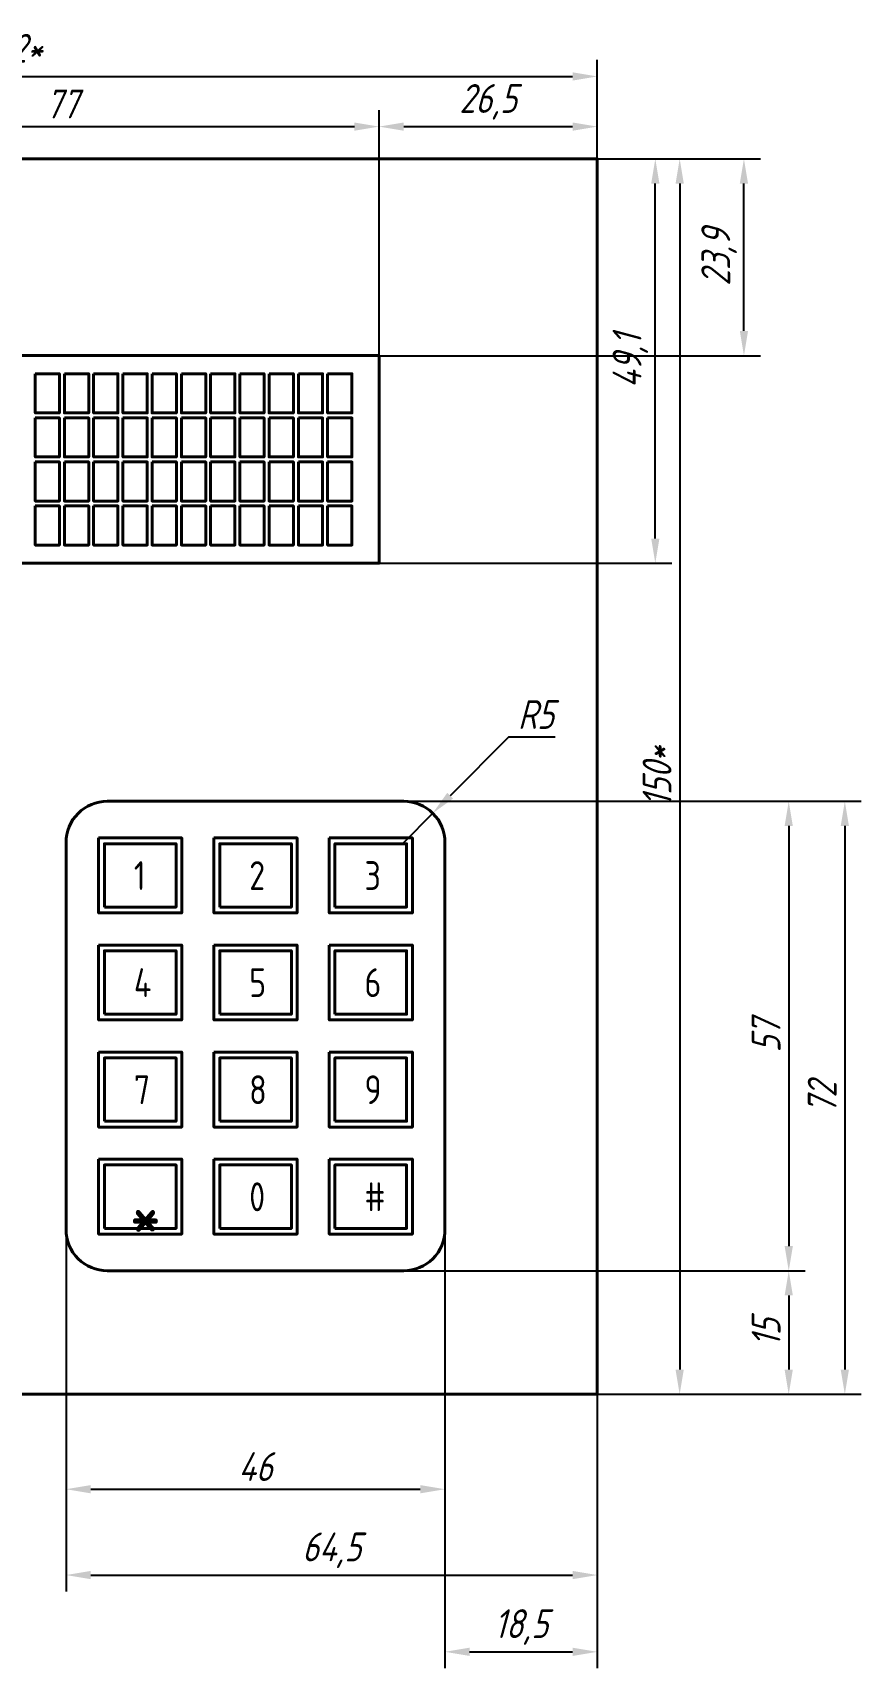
# Model space of a CAD drawing. Extents: x 260 to 1101, y 70 to 664.
# Drawn here: x 627.5 to 728.1, y 285.2 to 483.7 of the extents above; entities that cross this region are included whole.
import ezdxf

# ---------------------------------------------------------------- set-up
doc = ezdxf.new("R2010")
doc.units = 0
doc.header["$MEASUREMENT"] = 0
doc.layers.get('0').update_dxf_attribs({"linetype": 'CONTINUOUS'})
doc.layers.get('Defpoints').update_dxf_attribs({"linetype": 'CONTINUOUS'})
doc.layers.add('Основная', color=7, linetype='CONTINUOUS', lineweight=40)
doc.styles.add('GOST type A0', font='', dxfattribs={"oblique": 15, "height": 3.5})
doc.styles.add('ГОСТ прямой', font='', dxfattribs={"height": 3.5})
doc.styles.get('GOST type A0').set_extended_font_data('GOST type A')
doc.styles.get('ГОСТ прямой').set_extended_font_data('GOST type A')
doc.dimstyles.new('GOST type A', dxfattribs={"dimtxt": 3.5, "dimasz": 3, "dimexe": 2, "dimexo": 0, "dimgap": 1, "dimtad": 1, "dimtoh": 1, "dimtxsty": 'GOST type A0', "dimcen": 0, "dimazin": 2, "dimtfac": 1, "dimtmove": 0, "dimatfit": 3, "dimfxl": 1, "dimarcsym": 0})

# ---------------------------------------------------------------- blocks, each defined once
blk = doc.blocks.new('*D4')
at = {"color": 0, "lineweight": -2, "transparency": 16777216}
for p, q in [((549.05, 391.21), (549.05, 480.43)), ((696.07, 391.21), (696.07, 480.43)), ((552.05, 478.43), (693.07, 478.43))]:
    blk.add_line(p, q, dxfattribs=at)
at = {"color": 0, "transparency": 16777216}
for points in [[(552.05, 478.93), (552.05, 477.93), (549.05, 478.43)], [(693.07, 478.93), (693.07, 477.93), (696.07, 478.43)]]:
    blk.add_solid(points, dxfattribs=at)
at = {"layer": 'Defpoints', "color": 0, "transparency": 16777216}
for p in [(696.07, 478.43), (549.05, 391.21), (696.07, 391.21)]:
    blk.add_point(p, dxfattribs=at)
at = {"color": 0, "transparency": 16777216, "insert": (622.56, 481.44), "char_height": 3.5, "width": 11.7053, "attachment_point": 5, "style": 'GOST type A0'}
blk.add_mtext('147,02*', dxfattribs=at)
blk = doc.blocks.new('*D5')
at = {"color": 0, "lineweight": -2, "transparency": 16777216}
for p, q in [((696.07, 468.43), (708.07, 468.43)), ((706.07, 465.43), (706.07, 321.43)), ((696.07, 318.43), (708.07, 318.43))]:
    blk.add_line(p, q, dxfattribs=at)
at = {"color": 0, "transparency": 16777216}
for points in [[(705.57, 465.43), (706.57, 465.43), (706.07, 468.43)], [(705.57, 321.43), (706.57, 321.43), (706.07, 318.43)]]:
    blk.add_solid(points, dxfattribs=at)
at = {"layer": 'Defpoints', "color": 0, "transparency": 16777216}
for p in [(696.07, 468.43), (696.07, 318.43), (706.07, 318.43)]:
    blk.add_point(p, dxfattribs=at)
at = {"color": 0, "transparency": 16777216, "insert": (703.32, 393.43), "char_height": 3.5, "attachment_point": 5, "rotation": 90, "style": 'GOST type A0'}
blk.add_mtext('150*', dxfattribs=at)
blk = doc.blocks.new('*D8')
at = {"color": 0, "lineweight": -2, "transparency": 16777216}
for p, q in [((631.57, 361.93), (631.57, 304.91)), ((677.57, 361.93), (677.57, 304.91)), ((634.57, 306.91), (674.57, 306.91))]:
    blk.add_line(p, q, dxfattribs=at)
at = {"color": 0, "transparency": 16777216}
for points in [[(634.57, 307.41), (634.57, 306.41), (631.57, 306.91)], [(674.57, 307.41), (674.57, 306.41), (677.57, 306.91)]]:
    blk.add_solid(points, dxfattribs=at)
at = {"layer": 'Defpoints', "color": 0, "transparency": 16777216}
for p in [(631.57, 361.93), (677.57, 361.93), (677.57, 306.91)]:
    blk.add_point(p, dxfattribs=at)
at = {"color": 0, "transparency": 16777216, "insert": (654.57, 309.66), "char_height": 3.5, "attachment_point": 5, "style": 'GOST type A0'}
blk.add_mtext('46', dxfattribs=at)
blk = doc.blocks.new('*D9')
at = {"color": 0, "lineweight": -2, "transparency": 16777216}
for p, q in [((654.57, 390.43), (721.31, 390.43)), ((719.31, 387.43), (719.31, 336.43)), ((654.57, 333.43), (721.31, 333.43))]:
    blk.add_line(p, q, dxfattribs=at)
at = {"color": 0, "transparency": 16777216}
for points in [[(718.81, 387.43), (719.81, 387.43), (719.31, 390.43)], [(718.81, 336.43), (719.81, 336.43), (719.31, 333.43)]]:
    blk.add_solid(points, dxfattribs=at)
at = {"layer": 'Defpoints', "color": 0, "transparency": 16777216}
for p in [(654.57, 390.43), (654.57, 333.43), (719.31, 333.43)]:
    blk.add_point(p, dxfattribs=at)
at = {"color": 0, "transparency": 16777216, "insert": (716.56, 361.93), "char_height": 3.5, "attachment_point": 5, "rotation": 90, "style": 'GOST type A0'}
blk.add_mtext('57', dxfattribs=at)
blk = doc.blocks.new('*D10')
at = {"color": 0, "lineweight": -2, "transparency": 16777216}
for p, q in [((685.27, 398.22), (678.21, 391.11)), ((690.96, 398.22), (685.27, 398.22)), ((672.57, 385.43), (676.09, 388.98))]:
    blk.add_line(p, q, dxfattribs=at)
at = {"color": 0, "transparency": 16777216}
blk.add_solid([(677.85, 391.46), (678.56, 390.76), (676.09, 388.98)], dxfattribs=at)
at = {"layer": 'Defpoints', "color": 0, "transparency": 16777216}
for p in [(676.09, 388.98), (672.57, 385.43)]:
    blk.add_point(p, dxfattribs=at)
at = {"color": 0, "transparency": 16777216, "insert": (688.62, 400.97), "char_height": 3.5, "attachment_point": 5, "style": 'GOST type A0'}
blk.add_mtext('R5', dxfattribs=at)
blk = doc.blocks.new('*D11')
at = {"color": 0, "lineweight": -2, "transparency": 16777216}
for p, q in [((631.57, 347.8), (631.57, 294.49)), ((696.07, 347.8), (696.07, 294.49)), ((634.57, 296.49), (693.07, 296.49))]:
    blk.add_line(p, q, dxfattribs=at)
at = {"color": 0, "transparency": 16777216}
for points in [[(634.57, 296.99), (634.57, 295.99), (631.57, 296.49)], [(693.07, 296.99), (693.07, 295.99), (696.07, 296.49)]]:
    blk.add_solid(points, dxfattribs=at)
at = {"layer": 'Defpoints', "color": 0, "transparency": 16777216}
for p in [(631.57, 347.8), (696.07, 347.8), (696.07, 296.49)]:
    blk.add_point(p, dxfattribs=at)
at = {"color": 0, "transparency": 16777216, "insert": (663.82, 299.5), "char_height": 3.5, "attachment_point": 5, "style": 'GOST type A0'}
blk.add_mtext('64,5', dxfattribs=at)
blk = doc.blocks.new('*D12')
at = {"color": 0, "lineweight": -2, "transparency": 16777216}
for p, q in [((667.06, 390.43), (728.12, 390.43)), ((726.12, 387.43), (726.12, 321.43)), ((667.06, 318.43), (728.12, 318.43))]:
    blk.add_line(p, q, dxfattribs=at)
at = {"color": 0, "transparency": 16777216}
for points in [[(725.62, 387.43), (726.62, 387.43), (726.12, 390.43)], [(725.62, 321.43), (726.62, 321.43), (726.12, 318.43)]]:
    blk.add_solid(points, dxfattribs=at)
at = {"layer": 'Defpoints', "color": 0, "transparency": 16777216}
for p in [(667.06, 390.43), (667.06, 318.43), (726.12, 318.43)]:
    blk.add_point(p, dxfattribs=at)
at = {"color": 0, "transparency": 16777216, "insert": (723.37, 354.43), "char_height": 3.5, "attachment_point": 5, "rotation": 90, "style": 'GOST type A0'}
blk.add_mtext('72', dxfattribs=at)
blk = doc.blocks.new('*D13')
at = {"color": 0, "lineweight": -2, "transparency": 16777216}
for p, q in [((677.57, 346.3), (677.57, 285.17)), ((696.07, 346.3), (696.07, 285.17)), ((680.57, 287.17), (693.07, 287.17))]:
    blk.add_line(p, q, dxfattribs=at)
at = {"color": 0, "transparency": 16777216}
for points in [[(680.57, 287.67), (680.57, 286.67), (677.57, 287.17)], [(693.07, 287.67), (693.07, 286.67), (696.07, 287.17)]]:
    blk.add_solid(points, dxfattribs=at)
at = {"layer": 'Defpoints', "color": 0, "transparency": 16777216}
for p in [(677.57, 346.3), (696.07, 346.3), (696.07, 287.17)]:
    blk.add_point(p, dxfattribs=at)
at = {"color": 0, "transparency": 16777216, "insert": (686.82, 290.18), "char_height": 3.5, "attachment_point": 5, "style": 'GOST type A0'}
blk.add_mtext('18,5', dxfattribs=at)
blk = doc.blocks.new('*D14')
at = {"color": 0, "lineweight": -2, "transparency": 16777216}
for p, q in [((670.01, 333.43), (721.31, 333.43)), ((719.31, 330.43), (719.31, 321.43)), ((670.01, 318.43), (721.31, 318.43))]:
    blk.add_line(p, q, dxfattribs=at)
at = {"color": 0, "transparency": 16777216}
for points in [[(718.81, 330.43), (719.81, 330.43), (719.31, 333.43)], [(718.81, 321.43), (719.81, 321.43), (719.31, 318.43)]]:
    blk.add_solid(points, dxfattribs=at)
at = {"layer": 'Defpoints', "color": 0, "transparency": 16777216}
for p in [(670.01, 333.43), (670.01, 318.43), (719.31, 318.43)]:
    blk.add_point(p, dxfattribs=at)
at = {"color": 0, "transparency": 16777216, "insert": (716.56, 325.93), "char_height": 3.5, "attachment_point": 5, "rotation": 90, "style": 'GOST type A0'}
blk.add_mtext('15', dxfattribs=at)
blk = doc.blocks.new('*D15')
at = {"color": 0, "lineweight": -2, "transparency": 16777216}
for p, q in [((669.57, 444.53), (669.57, 474.34)), ((696.07, 444.53), (696.07, 474.34)), ((672.57, 472.34), (693.07, 472.34))]:
    blk.add_line(p, q, dxfattribs=at)
at = {"color": 0, "transparency": 16777216}
for points in [[(672.57, 472.84), (672.57, 471.84), (669.57, 472.34)], [(693.07, 472.84), (693.07, 471.84), (696.07, 472.34)]]:
    blk.add_solid(points, dxfattribs=at)
at = {"layer": 'Defpoints', "color": 0, "transparency": 16777216}
for p in [(696.07, 472.34), (669.57, 444.53), (696.07, 444.53)]:
    blk.add_point(p, dxfattribs=at)
at = {"color": 0, "transparency": 16777216, "insert": (682.82, 475.35), "char_height": 3.5, "attachment_point": 5, "style": 'GOST type A0'}
blk.add_mtext('26,5', dxfattribs=at)
blk = doc.blocks.new('*D17')
at = {"color": 0, "lineweight": -2, "transparency": 16777216}
for p, q in [((669.57, 468.43), (705.11, 468.43)), ((703.11, 422.33), (703.11, 465.43)), ((669.57, 419.33), (705.11, 419.33))]:
    blk.add_line(p, q, dxfattribs=at)
at = {"color": 0, "transparency": 16777216}
for points in [[(702.61, 465.43), (703.61, 465.43), (703.11, 468.43)], [(702.61, 422.33), (703.61, 422.33), (703.11, 419.33)]]:
    blk.add_solid(points, dxfattribs=at)
at = {"layer": 'Defpoints', "color": 0, "transparency": 16777216}
for p in [(669.57, 468.43), (703.11, 468.43), (669.57, 419.33)]:
    blk.add_point(p, dxfattribs=at)
at = {"color": 0, "transparency": 16777216, "insert": (700.09, 443.88), "char_height": 3.5, "attachment_point": 5, "rotation": 90, "style": 'GOST type A0'}
blk.add_mtext('49,1', dxfattribs=at)
blk = doc.blocks.new('*D18')
at = {"color": 0, "lineweight": -2, "transparency": 16777216}
for p, q in [((669.57, 468.43), (715.87, 468.43)), ((713.87, 447.53), (713.87, 465.43)), ((669.57, 444.53), (715.87, 444.53))]:
    blk.add_line(p, q, dxfattribs=at)
at = {"color": 0, "transparency": 16777216}
for points in [[(713.37, 465.43), (714.37, 465.43), (713.87, 468.43)], [(713.37, 447.53), (714.37, 447.53), (713.87, 444.53)]]:
    blk.add_solid(points, dxfattribs=at)
at = {"layer": 'Defpoints', "color": 0, "transparency": 16777216}
for p in [(669.57, 468.43), (713.87, 468.43), (669.57, 444.53)]:
    blk.add_point(p, dxfattribs=at)
at = {"color": 0, "transparency": 16777216, "insert": (710.86, 456.48), "char_height": 3.5, "attachment_point": 5, "rotation": 90, "style": 'GOST type A0'}
blk.add_mtext('23,9', dxfattribs=at)
blk = doc.blocks.new('*D20')
at = {"color": 0, "lineweight": -2, "transparency": 16777216}
for p, q in [((592.57, 444.53), (592.57, 474.34)), ((669.57, 444.53), (669.57, 474.34)), ((595.57, 472.34), (666.57, 472.34))]:
    blk.add_line(p, q, dxfattribs=at)
at = {"color": 0, "transparency": 16777216}
for points in [[(595.57, 472.84), (595.57, 471.84), (592.57, 472.34)], [(666.57, 472.84), (666.57, 471.84), (669.57, 472.34)]]:
    blk.add_solid(points, dxfattribs=at)
at = {"layer": 'Defpoints', "color": 0, "transparency": 16777216}
for p in [(669.57, 472.34), (592.57, 444.53), (669.57, 444.53)]:
    blk.add_point(p, dxfattribs=at)
at = {"color": 0, "transparency": 16777216, "insert": (631.07, 475.09), "char_height": 3.5, "attachment_point": 5, "style": 'GOST type A0'}
blk.add_mtext('77', dxfattribs=at)

msp = doc.modelspace()

# ---------------------------------------------------------------- linework, layer by layer
for p, q in [((566.071, 468.432), (696.071, 468.432)), ((696.071, 468.432), (696.071, 408.432)), ((592.571, 419.332), (669.571, 419.332))]:
    msp.add_line(p, q)
at = {"layer": 'Основная'}
for points in [[(696.071, 318.432), (566.071, 318.432), (566.071, 468.432), (696.071, 468.432)], [(592.571, 444.532), (669.571, 444.532), (669.571, 419.332), (592.571, 419.332)], [(627.821, 442.332), (630.771, 442.332), (630.771, 437.582), (627.821, 437.582)], [(631.371, 442.332), (634.321, 442.332), (634.321, 437.582), (631.371, 437.582)], [(634.921, 442.332), (637.871, 442.332), (637.871, 437.582), (634.921, 437.582)], [(638.471, 442.332), (641.421, 442.332), (641.421, 437.582), (638.471, 437.582)], [(642.021, 442.332), (644.971, 442.332), (644.971, 437.582), (642.021, 437.582)], [(645.571, 442.332), (648.521, 442.332), (648.521, 437.582), (645.571, 437.582)], [(649.121, 442.332), (652.071, 442.332), (652.071, 437.582), (649.121, 437.582)], [(652.671, 442.332), (655.621, 442.332), (655.621, 437.582), (652.671, 437.582)], [(656.221, 442.332), (659.171, 442.332), (659.171, 437.582), (656.221, 437.582)], [(659.771, 442.332), (662.721, 442.332), (662.721, 437.582), (659.771, 437.582)], [(663.321, 442.332), (666.271, 442.332), (666.271, 437.582), (663.321, 437.582)], [(627.821, 436.982), (630.771, 436.982), (630.771, 432.232), (627.821, 432.232)], [(631.371, 436.982), (634.321, 436.982), (634.321, 432.232), (631.371, 432.232)], [(634.921, 436.982), (637.871, 436.982), (637.871, 432.232), (634.921, 432.232)], [(638.471, 436.982), (641.421, 436.982), (641.421, 432.232), (638.471, 432.232)], [(642.021, 436.982), (644.971, 436.982), (644.971, 432.232), (642.021, 432.232)], [(645.571, 436.982), (648.521, 436.982), (648.521, 432.232), (645.571, 432.232)], [(649.121, 436.982), (652.071, 436.982), (652.071, 432.232), (649.121, 432.232)], [(652.671, 436.982), (655.621, 436.982), (655.621, 432.232), (652.671, 432.232)], [(656.221, 436.982), (659.171, 436.982), (659.171, 432.232), (656.221, 432.232)], [(659.771, 436.982), (662.721, 436.982), (662.721, 432.232), (659.771, 432.232)], [(663.321, 436.982), (666.271, 436.982), (666.271, 432.232), (663.321, 432.232)], [(627.821, 431.632), (630.771, 431.632), (630.771, 426.882), (627.821, 426.882)], [(631.371, 431.632), (634.321, 431.632), (634.321, 426.882), (631.371, 426.882)], [(634.921, 431.632), (637.871, 431.632), (637.871, 426.882), (634.921, 426.882)], [(638.471, 431.632), (641.421, 431.632), (641.421, 426.882), (638.471, 426.882)], [(642.021, 431.632), (644.971, 431.632), (644.971, 426.882), (642.021, 426.882)], [(645.571, 431.632), (648.521, 431.632), (648.521, 426.882), (645.571, 426.882)], [(649.121, 431.632), (652.071, 431.632), (652.071, 426.882), (649.121, 426.882)], [(652.671, 431.632), (655.621, 431.632), (655.621, 426.882), (652.671, 426.882)], [(656.221, 431.632), (659.171, 431.632), (659.171, 426.882), (656.221, 426.882)], [(659.771, 431.632), (662.721, 431.632), (662.721, 426.882), (659.771, 426.882)], [(663.321, 431.632), (666.271, 431.632), (666.271, 426.882), (663.321, 426.882)], [(627.821, 426.282), (630.771, 426.282), (630.771, 421.532), (627.821, 421.532)], [(631.371, 426.282), (634.321, 426.282), (634.321, 421.532), (631.371, 421.532)], [(634.921, 426.282), (637.871, 426.282), (637.871, 421.532), (634.921, 421.532)], [(638.471, 426.282), (641.421, 426.282), (641.421, 421.532), (638.471, 421.532)], [(642.021, 426.282), (644.971, 426.282), (644.971, 421.532), (642.021, 421.532)], [(645.571, 426.282), (648.521, 426.282), (648.521, 421.532), (645.571, 421.532)], [(649.121, 426.282), (652.071, 426.282), (652.071, 421.532), (649.121, 421.532)], [(652.671, 426.282), (655.621, 426.282), (655.621, 421.532), (652.671, 421.532)], [(656.221, 426.282), (659.171, 426.282), (659.171, 421.532), (656.221, 421.532)], [(659.771, 426.282), (662.721, 426.282), (662.721, 421.532), (659.771, 421.532)], [(663.321, 426.282), (666.271, 426.282), (666.271, 421.532), (663.321, 421.532)], [(635.521, 385.982), (645.621, 385.982), (645.621, 376.882), (635.521, 376.882)], [(636.221, 377.582), (644.921, 377.582), (644.921, 385.282), (636.221, 385.282)], [(649.521, 385.982), (659.621, 385.982), (659.621, 376.882), (649.521, 376.882)], [(650.221, 377.582), (658.921, 377.582), (658.921, 385.282), (650.221, 385.282)], [(663.521, 385.982), (673.621, 385.982), (673.621, 376.882), (663.521, 376.882)], [(664.221, 377.582), (672.921, 377.582), (672.921, 385.282), (664.221, 385.282)], [(635.521, 372.982), (645.621, 372.982), (645.621, 363.882), (635.521, 363.882)], [(636.221, 364.582), (644.921, 364.582), (644.921, 372.282), (636.221, 372.282)], [(649.521, 372.982), (659.621, 372.982), (659.621, 363.882), (649.521, 363.882)], [(650.221, 364.582), (658.921, 364.582), (658.921, 372.282), (650.221, 372.282)], [(663.521, 372.982), (673.621, 372.982), (673.621, 363.882), (663.521, 363.882)], [(664.221, 364.582), (672.921, 364.582), (672.921, 372.282), (664.221, 372.282)], [(635.521, 359.982), (645.621, 359.982), (645.621, 350.882), (635.521, 350.882)], [(649.521, 359.982), (659.621, 359.982), (659.621, 350.882), (649.521, 350.882)], [(663.521, 359.982), (673.621, 359.982), (673.621, 350.882), (663.521, 350.882)], [(636.221, 351.582), (644.921, 351.582), (644.921, 359.282), (636.221, 359.282)], [(650.221, 351.582), (658.921, 351.582), (658.921, 359.282), (650.221, 359.282)], [(664.221, 351.582), (672.921, 351.582), (672.921, 359.282), (664.221, 359.282)], [(635.521, 346.982), (645.621, 346.982), (645.621, 337.882), (635.521, 337.882)], [(636.221, 338.582), (644.921, 338.582), (644.921, 346.282), (636.221, 346.282)], [(649.521, 346.982), (659.621, 346.982), (659.621, 337.882), (649.521, 337.882)], [(650.221, 338.582), (658.921, 338.582), (658.921, 346.282), (650.221, 346.282)], [(663.521, 346.982), (673.621, 346.982), (673.621, 337.882), (663.521, 337.882)], [(664.221, 338.582), (672.921, 338.582), (672.921, 346.282), (664.221, 346.282)]]:
    msp.add_lwpolyline(points, close=True, dxfattribs=at)
msp.add_lwpolyline([(636.571, 390.432), (672.571, 390.432, -0.4142136), (677.571, 385.432), (677.571, 338.432, -0.4142136), (672.571, 333.432), (636.571, 333.432, -0.4142136), (631.571, 338.432), (631.571, 385.432, -0.4142136)], format="xyb", close=True, dxfattribs=at)

# ---------------------------------------------------------------- texts
at = {"layer": 'Основная', "attachment_point": 1, "style": 'ГОСТ прямой'}
for s, insert, char_height in [('1', (639.807, 383.16), 3.5), ('2', (653.807, 383.16), 3.5), ('3', (667.807, 383.16), 3.5), ('4', (639.807, 370.16), 3.5), ('5', (653.807, 370.16), 3.5), ('6', (667.807, 370.16), 3.5), ('7', (639.807, 357.16), 3.5), ('8', (653.807, 357.16), 3.5), ('9', (667.807, 357.16), 3.5), ('0', (653.807, 344.16), 3.5), ('#', (667.807, 344.16), 3.5), ('*', (639.289, 343.721), 7)]:
    msp.add_mtext_dynamic_manual_height_columns(s, width=2.75007, gutter_width=17.5, heights=[0], dxfattribs=dict(at, insert=insert, char_height=char_height))

# ---------------------------------------------------------------- dimensions: what is measured, and where the dimension line sits
dim = msp.add_linear_dim(base=(696.071, 478.432), p1=(549.054, 391.21), p2=(696.071, 391.21), text='<>*', dimstyle='GOST type A')
dim.commit()
dim.dimension.update_dxf_attribs({"geometry": '*D4', "text_midpoint": (622.563, 481.444)})
for base, p1, p2, picture, middle in [((669.571, 472.341), (592.571, 444.532), (669.571, 444.532), '*D20', (631.071, 475.091)), ((696.071, 472.341), (669.571, 444.532), (696.071, 444.532), '*D15', (682.821, 475.354)), ((677.571, 306.906), (631.571, 361.932), (677.571, 361.932), '*D8', (654.571, 309.656)), ((696.071, 296.489), (631.571, 347.801), (696.071, 347.801), '*D11', (663.821, 299.501)), ((696.071, 287.17), (677.571, 346.297), (696.071, 346.297), '*D13', (686.821, 290.182))]:
    dim = msp.add_linear_dim(base=base, p1=p1, p2=p2, dimstyle='GOST type A')
    dim.commit()
    dim.dimension.update_dxf_attribs({"geometry": picture, "text_midpoint": middle})
for base, p1, p2, picture, middle in [((703.105, 468.432), (669.571, 419.332), (669.571, 468.432), '*D17', (700.093, 443.882)), ((713.87, 468.432), (669.571, 444.532), (669.571, 468.432), '*D18', (710.858, 456.482)), ((719.314, 333.432), (654.571, 390.432), (654.571, 333.432), '*D9', (716.564, 361.932)), ((726.118, 318.432), (667.059, 390.432), (667.059, 318.432), '*D12', (723.368, 354.432)), ((719.314, 318.432), (670.012, 333.432), (670.012, 318.432), '*D14', (716.564, 325.932))]:
    dim = msp.add_linear_dim(base=base, p1=p1, p2=p2, angle=90, dimstyle='GOST type A')
    dim.commit()
    dim.dimension.update_dxf_attribs({"geometry": picture, "text_midpoint": middle})
dim = msp.add_linear_dim(base=(706.071, 318.432), p1=(696.071, 468.432), p2=(696.071, 318.432), angle=90, text='<>*', dimstyle='GOST type A')
dim.commit()
dim.dimension.update_dxf_attribs({"geometry": '*D5', "text_midpoint": (703.321, 393.432)})
dim = msp.add_radius_dim(center=(672.571, 385.432), mpoint=(676.095, 388.979), dimstyle='GOST type A')
dim.commit()
dim.dimension.update_dxf_attribs({"geometry": '*D10', "text_midpoint": (688.615, 398.219), "dimtype": 164})

doc.saveas('drawing.dxf')
